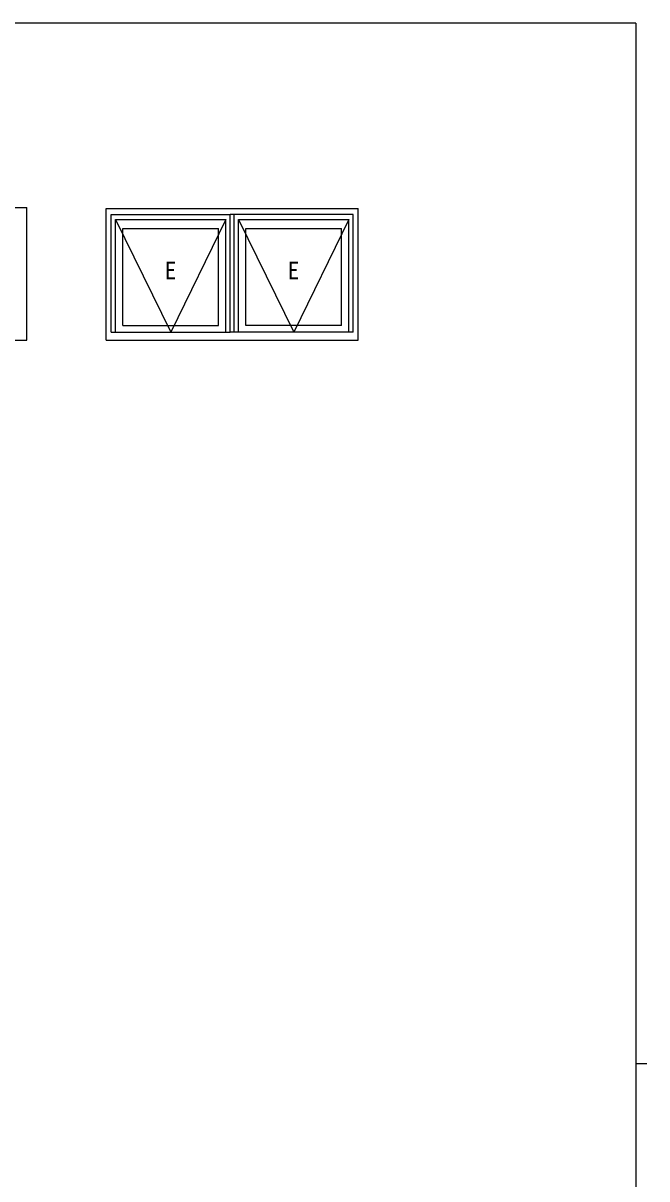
# Model space of a CAD drawing. Units: millimetres, scale not verified. Extents: x -397 to 397, y -282 to 282.
# Drawn here: x 221.7 to 378.9, y -12.3 to 279.3 of the extents above; entities that cross this region are included whole.
import ezdxf
from ezdxf.enums import TextEntityAlignment as Align

# ---------------------------------------------------------------- set-up
doc = ezdxf.new("R2010")
doc.units = ezdxf.units.MM
doc.header["$LTSCALE"] = 2
doc.layers.add('0-5_YKK_A1', color=4, linetype='Continuous')
doc.layers.add('0-7_YKK_ZWAK', color=7, linetype='Continuous')
doc.styles.add('ＭＳ ゴシック', font='')
doc.styles.get('ＭＳ ゴシック').set_extended_font_data('MS Gothic')

msp = doc.modelspace()

# ---------------------------------------------------------------- linework, layer by layer
at = {"layer": '0-5_YKK_A1'}
for p, q in [((190.128, 232.8), (222.628, 232.8)), ((242.628, 232.55), (306.128, 232.55)), ((242.628, 199.3), (242.628, 232.55)), ((243.878, 201.3), (243.878, 231.05)), ((243.878, 231.05), (273.878, 231.05)), ((273.878, 201.3), (273.878, 231.05)), ((304.878, 231.05), (273.878, 231.05)), ((274.878, 201.3), (274.878, 231.101)), ((274.878, 201.3), (274.878, 231.05)), ((304.878, 201.3), (304.878, 231.05)), ((306.128, 199.3), (306.128, 232.55)), ((244.978, 201.3), (244.978, 229.75)), ((244.978, 229.75), (258.878, 201.3)), ((244.978, 229.75), (272.778, 229.75)), ((246.828, 227.5), (270.928, 227.5)), ((246.828, 203.05), (246.828, 227.5)), ((272.778, 229.75), (258.878, 201.3)), ((270.928, 203.05), (270.928, 227.5)), ((272.778, 201.3), (272.778, 229.75)), ((275.978, 229.75), (303.778, 229.75)), ((275.978, 201.3), (275.978, 229.75)), ((275.978, 229.75), (289.878, 201.3)), ((277.828, 227.5), (301.928, 227.5)), ((277.828, 203.05), (277.828, 227.5)), ((303.778, 229.75), (289.878, 201.3)), ((301.928, 203.05), (301.928, 227.5)), ((303.778, 201.3), (303.778, 229.75)), ((243.878, 201.3), (273.878, 201.3)), ((246.828, 203.05), (270.928, 203.05)), ((304.878, 201.3), (273.878, 201.3)), ((301.928, 203.05), (277.828, 203.05)), ((242.628, 199.3), (306.128, 199.3))]:
    msp.add_line(p, q, dxfattribs=at)
msp.add_lwpolyline([(190.128, 199.3), (222.628, 199.3), (222.628, 232.8)], dxfattribs=at)
at = {"layer": '0-7_YKK_ZWAK'}
for p, q in [((376.1, 279.3), (-393.9, 279.3)), ((376.1, 279.3), (376.1, -245.7)), ((376.1, 16.8), (378.9, 16.8))]:
    msp.add_line(p, q, dxfattribs=at)

# ---------------------------------------------------------------- texts
at = {"layer": '0-5_YKK_A1', "style": 'ＭＳ ゴシック'}
for p in [(257.304, 213.381), (288.304, 213.381)]:
    msp.add_text('E', height=4.399, dxfattribs=at).set_placement(p, align=Align.BOTTOM_LEFT)

doc.saveas('drawing.dxf')
